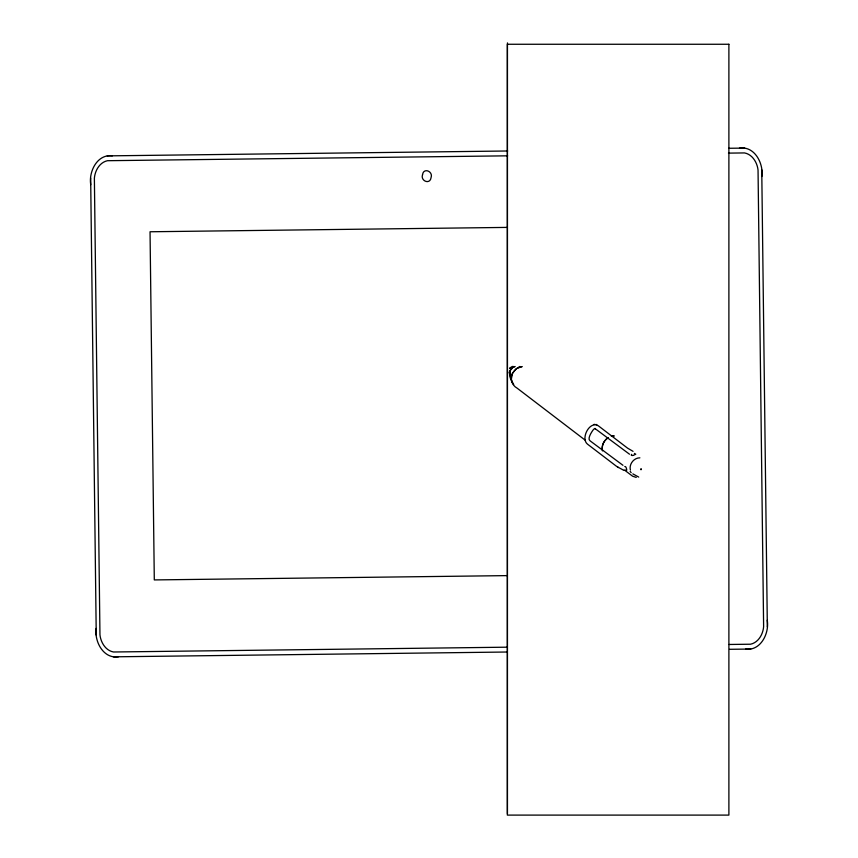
<?xml version="1.0" encoding="UTF-8"?>
<svg xmlns="http://www.w3.org/2000/svg" width="858" height="858" viewBox="0 0 858 858"><rect width="100%" height="100%" fill="white"/><g stroke="black" fill="none" stroke-linecap="round" stroke-linejoin="round"><path stroke-width="1.29" d="M96.16 628.41C94.294 641.484 103.4 659.137 118.511 656.767M761.84 176.512C763.706 163.438 754.6 145.785 739.489 148.155M512.14 374.27C510.113 379.322 512.14 385.553 517.074 388.116L585.177 440.154M624.763 466.516C626.093 465.293 627.874 472.586 625.804 469.862M512.365 373.423L512.784 372.597M510.446 367.632C508.204 370.227 511.7 365.68 513.288 366.441M513.384 371.879L516.548 368.683M631.488 454.343L631.338 455.373L632.603 455.48M515.154 369.809L512.001 374.27L511.314 379.526M515.776 369.09L517.288 368.061M608.107 437.773C604 440.347 601.469 445.463 602.423 450.289M608.236 437.644C603.85 440.304 601.201 445.838 602.488 450.89M512.912 367.439L510.06 370.785L510.038 374.946M517.31 368.211L521.385 366.859M518.093 367.803L518.897 367.46M513.309 367.042L515.197 366.505M633.054 451.351L627.573 448.144L598.38 425.836C589.821 420.281 580.265 438.449 587.515 444.165L616.73 466.484L623.777 470.313M595.055 428.517C595.666 429.987 595.763 426.705 593.103 429.965C590.894 433.033 587.194 439.103 590.154 440.894L622.962 465.304M514.242 366.87C506.617 369.058 509.77 379.397 513.309 383.901M519.755 367.02L522.318 366.623M611.4 436.347L613.963 436.014M611.518 436.261L614.081 435.939M593.8 424.517L594.68 424.345M639.886 457.829C633.858 457.786 628.882 464.21 630.394 470.034M107.25 155.877L507.679 150.987M728.764 148.284L744.626 148.091M507.636 155.824L107.475 160.703C99.571 162.387 95.013 170.645 94.38 178.185L99.957 634.845C100.783 642.374 105.534 650.514 113.481 651.994L506.949 647.189M728.463 153.121L744.519 152.928C752.466 154.408 757.217 162.548 758.043 170.077L763.62 626.737C762.987 634.276 758.429 642.535 750.525 644.219L729.107 644.476M507.11 227.402L150.043 231.767L154.301 579.922L507.357 575.611M113.374 656.831L507.099 652.016M729.525 649.302L750.75 649.045M519.111 366.581L520.763 366.623M112.398 155.824C97.233 153.818 88.556 171.697 90.744 184.717M745.602 649.109C760.767 651.104 769.444 633.236 767.256 620.205M634.384 453.41L635.789 454.214L633.483 455.298A2.52 0.697 -16.7 0 1 632.636 455.448M636.239 477.423L632.528 476.147L624.281 469.937M638.717 477.08L632.839 473.873M596.01 424.431L596.803 424.721M629.515 454.214L595.688 429.064M617.857 467.213L618.393 467.546M510.993 376.415L510.22 375.354M510.832 376.458L509.009 372.168M513.717 384.513L511.958 381.821M509.716 374.635L510.049 375.718M511.604 380.244L511.808 381.049M761.754 169.82L767.342 626.908M90.658 178.014L96.246 635.102M507.453 42.9L507.453 813.738M631.166 472.597A9.299 8.108 -52.6 0 1 630.18 471.364M422.533 174.721C420.259 180.974 430.115 185.017 431.07 177.574C433.333 171.321 423.477 167.278 422.533 174.721M641.065 468.918L641.012 469.787A1.19 1.04 -52.6 0 1 641.065 468.918M728.892 44.262L507.335 44.262L507.335 815.1L728.892 815.1L728.892 44.262M585.488 442.042L585.488 442.042"/></g></svg>
